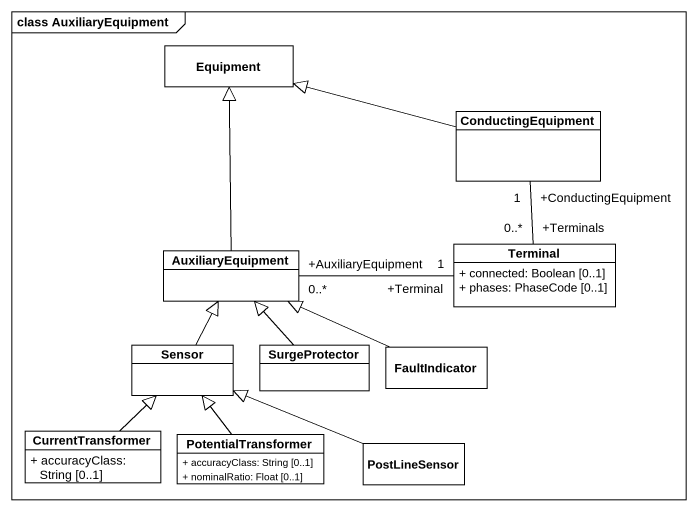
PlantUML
@startuml
mainframe class AuxiliaryEquipment
hide circle
hide empty members
skinparam classAttributeIconSize 0
class Equipment
class ConductingEquipment
class AuxiliaryEquipment
class Terminal {
  + connected: Boolean [0..1]
  + phases: PhaseCode [0..1]
}
class Sensor
class SurgeProtector
class FaultIndicator
class CurrentTransformer {
  + accuracyClass: String [0..1]
}
class PotentialTransformer {
  + accuracyClass: String [0..1]
  + nominalRatio: Float [0..1]
}
class PostLineSensor
ConductingEquipment -left-|> Equipment
AuxiliaryEquipment -up-|> Equipment
AuxiliaryEquipment "+AuxiliaryEquipment\n0..*" -right- "+Terminal\n1" Terminal
Terminal "+Terminals\n0..*" -up- "+ConductingEquipment\n1" ConductingEquipment
Sensor -up-|> AuxiliaryEquipment
SurgeProtector -up-|> AuxiliaryEquipment
FaultIndicator -left-|> AuxiliaryEquipment
CurrentTransformer -up-|> Sensor
PotentialTransformer -up-|> Sensor
PostLineSensor -left-|> Sensor
@enduml
